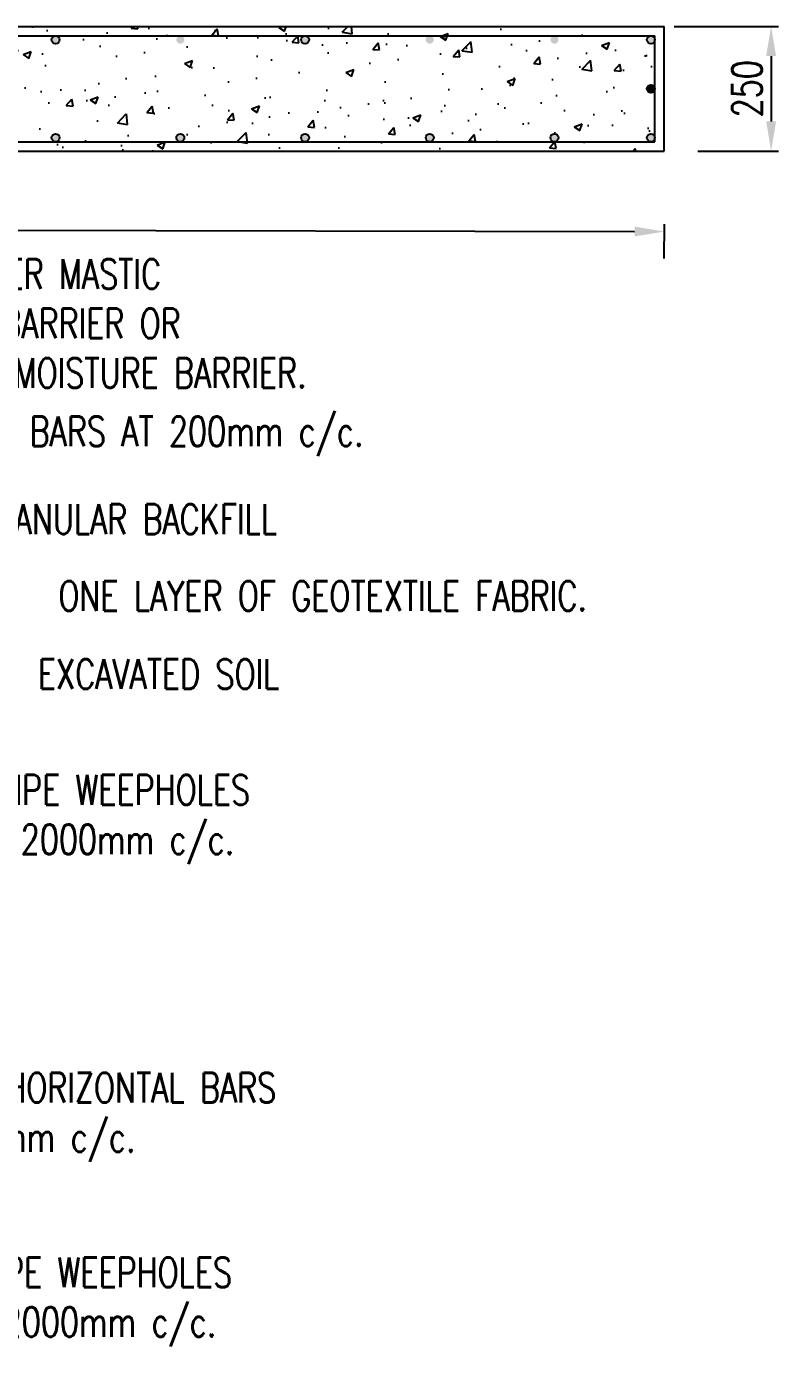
# Model space of a CAD drawing. Header units: millimetres. Extents: x -605628 to 223188, y -4937 to 493520.
# Drawn here: x -338702 to -337496, y 411148 to 413264 of the extents above; entities that cross this region are included whole.
import ezdxf

# ---------------------------------------------------------------- set-up
doc = ezdxf.new("R2010")
doc.units = ezdxf.units.MM
doc.header["$LTSCALE"] = 100
doc.header["$MEASUREMENT"] = 0
doc.header["$PDMODE"] = 3
doc.header["$PDSIZE"] = -0.5
doc.linetypes.add('HIDDEN', pattern=[0.375, 0.25, -0.125])
doc.layers.get('Defpoints').update_dxf_attribs({"color": 1})
for name, color, linetype in [('S-Dim', 1, 'Continuous'), ('S-Text', 2, 'Continuous'), ('ST-FOOTING', 4, 'HIDDEN'), ('ST-HATCH', 8, 'Continuous'), ('STL-OBJT', 4, 'Continuous')]:
    doc.layers.add(name, color=color, linetype=linetype)
doc.styles.add('SKEL 1_20xp', font='romans.shx', dxfattribs={"width": 0.75, "height": 47.6})
doc.dimstyles.new('SKEL 1_20xp', dxfattribs={"dimtxt": 47.6, "dimasz": 47.6, "dimexe": 12, "dimexo": 12, "dimgap": 15, "dimtad": 1, "dimdec": 0, "dimtxsty": 'SKEL 1_20xp', "dimcen": 4, "dimdle": 1, "dimclrd": 1, "dimclre": 1, "dimclrt": 2, "dimadec": 0, "dimazin": 0, "dimtfac": 1, "dimtdec": 0, "dimtix": 1, "dimtmove": 0, "dimatfit": 3, "dimfxl": 1.25, "dimarcsym": 0})

# ---------------------------------------------------------------- blocks, each defined once
blk = doc.blocks.new('*D92')
at = {"layer": 'Defpoints', "color": 0, "transparency": 16777216}
for p in [(-337679.3, 412935.4), (-340070.5, 412885.1), (-337679.4, 412880)]:
    blk.add_point(p, dxfattribs=at)
at = {"layer": 'S-Dim', "color": 1, "lineweight": -2, "transparency": 16777216}
for p, q in [((-340070.5, 412897.1), (-340070.4, 412952.5)), ((-340022.8, 412940.4), (-337726.9, 412935.5)), ((-337679.4, 412892), (-337679.2, 412947.4))]:
    blk.add_line(p, q, dxfattribs=at)
at = {"layer": 'S-Dim', "color": 1, "transparency": 16777216}
for points in [[(-340022.8, 412948.4), (-340022.8, 412932.5), (-340070.4, 412940.5)], [(-337726.9, 412943.4), (-337726.9, 412927.6), (-337679.3, 412935.4)]]:
    blk.add_solid(points, dxfattribs=at)
at = {"layer": 'S-Dim', "color": 5, "transparency": 16777216, "insert": (-338874.8, 412976.8), "char_height": 47.6, "attachment_point": 5, "rotation": 359.8767, "style": 'SKEL 1_20xp'}
blk.add_mtext('3000', dxfattribs=at)
blk = doc.blocks.new('*D107')
at = {"layer": 'Defpoints', "color": 0, "transparency": 16777216}
for p in [(-337675.4, 413264.4), (-337637.4, 413064.4), (-337508.1, 413064.4)]:
    blk.add_point(p, dxfattribs=at)
at = {"layer": 'S-Dim', "color": 1, "lineweight": -2, "transparency": 16777216}
for p, q in [((-337663.4, 413264.4), (-337496.1, 413264.4)), ((-337508.1, 413216.8), (-337508.1, 413112)), ((-337625.4, 413064.4), (-337496.1, 413064.4))]:
    blk.add_line(p, q, dxfattribs=at)
at = {"layer": 'S-Dim', "color": 1, "transparency": 16777216}
for points in [[(-337516, 413216.8), (-337500.1, 413216.8), (-337508.1, 413264.4)], [(-337516, 413112), (-337500.1, 413112), (-337508.1, 413064.4)]]:
    blk.add_solid(points, dxfattribs=at)
at = {"layer": 'S-Dim', "color": 5, "transparency": 16777216, "insert": (-337546.9, 413164.4), "char_height": 47.6, "attachment_point": 5, "rotation": 90, "style": 'SKEL 1_20xp'}
blk.add_mtext('250', dxfattribs=at)

msp = doc.modelspace()

# ---------------------------------------------------------------- hatches: boundary and pattern name
at = {"linetype": 'ByBlock'}
h = msp.add_hatch(dxfattribs=at)
h.set_pattern_fill('AR-CONC', color=8, scale=18)
h.set_pattern_definition([(50, (0, 0), (129.106833, -11.295384), [13.5, -148.5]), (355, (0, 0), (-24.97524, 135.394584), [10.8, -118.8]), (100.451444, (10.76, -0.94), (104.131592, 124.099198), [11.473235, -126.20558]), (46.1842, (0, 36), (192.10344, -29.79347), [20.25, -222.75]), (96.635635, (16, 33.52), (168.23915, 175.34135), [17.20986, -189.30848]), (351.184164, (0, 36), (168.23915, 175.34135), [16.2, -178.2]), (21, (18, 27), (107.44327, -72.4714), [13.5, -148.5]), (326, (18, 27), (43.79676, 130.527008), [10.8, -118.8]), (71.451445, (26.95, 20.96), (151.240028, 58.055608), [11.473234, -126.20558]), (37.5, (0, 0), (2.188774, 59.9208937), [0, -117.36, 0, -120.6, 0, -119.25]), (7.5, (0, 0), (47.352517, 70.994108), [0, -68.76, 0, -114.66, 0, -45.45]), (327.5, (-40.14, 0), (96.0880385, -4.059877), [0, -45, 0, -140.4, 0, -186.3]), (317.5, (-58.14, 0), (104.97351, 18.018897), [0, -58.5, 0, -93.24, 0, -132.3])])
h.paths.add_polyline_path([(-337694.4, 413243, -1), (-337707.2, 413243, -0.414214), (-337700.8, 413249.4), (-338255.5, 413249.4, -0.414216), (-338249.1, 413243, -1), (-338261.9, 413243, -0.414211), (-338255.5, 413249.4), (-338655.5, 413249.4, -0.414216), (-338649.1, 413243, -1), (-338661.9, 413243, -0.414212), (-338655.5, 413249.4), (-339055.5, 413249.4, -0.414214), (-339049.1, 413243, -1), (-339061.9, 413243, -0.414214), (-339055.5, 413249.4), (-339455.5, 413249.4, -0.414214), (-339449.1, 413243, -1), (-339461.9, 413243, -0.414214), (-339455.5, 413249.4), (-339855.5, 413249.4, -0.414214), (-339849.1, 413243, -1), (-339861.9, 413243, -0.414214), (-339855.5, 413249.4), (-340049.1, 413249.4, -0.414214), (-340042.7, 413243, -1), (-340055.5, 413243), (-340055.5, 413164.4, -1), (-340042.7, 413164.4, -1), (-340055.5, 413164.4), (-340055.5, 413085.8, -1), (-340042.7, 413085.8, -0.414214), (-340049.1, 413079.4), (-339855.5, 413079.4, -0.414214), (-339861.9, 413085.8, -1), (-339849.1, 413085.8, -0.414214), (-339855.5, 413079.4), (-339655.5, 413079.4, -0.414214), (-339661.9, 413085.8, -1), (-339649.1, 413085.8, -0.414214), (-339655.5, 413079.4), (-339455.5, 413079.4, -0.414214), (-339461.9, 413085.8, -1), (-339449.1, 413085.8, -0.414214), (-339455.5, 413079.4), (-339255.5, 413079.4, -0.414214), (-339261.9, 413085.8, -1), (-339249.1, 413085.8, -0.414214), (-339255.5, 413079.4), (-339055.5, 413079.4, -0.414214), (-339061.9, 413085.8, -1), (-339049.1, 413085.8, -0.414214), (-339055.5, 413079.4), (-338855.5, 413079.4, -0.414214), (-338861.9, 413085.8, -1), (-338849.1, 413085.8, -0.414214), (-338855.5, 413079.4), (-338655.5, 413079.4, -0.414214), (-338661.9, 413085.8, -1), (-338649.1, 413085.8, -0.414214), (-338655.5, 413079.4), (-338455.5, 413079.4, -0.414214), (-338461.9, 413085.8, -1), (-338449.1, 413085.8, -0.414214), (-338455.5, 413079.4), (-338255.5, 413079.4, -0.414214), (-338261.9, 413085.8, -1), (-338249.1, 413085.8, -0.414214), (-338255.5, 413079.4), (-338055.5, 413079.4, -0.414214), (-338061.9, 413085.8, -1), (-338049.1, 413085.8, -0.414214), (-338055.5, 413079.4), (-337855.5, 413079.4, -0.414214), (-337861.9, 413085.8, -1), (-337849.1, 413085.8, -0.414214), (-337855.5, 413079.4), (-337700.8, 413079.4, -0.414214), (-337707.2, 413085.8, -1), (-337694.4, 413085.8), (-337694.4, 413164.4, -1), (-337707.2, 413164.4, -1), (-337694.4, 413164.4)], flags=16)
h.paths.add_polyline_path([(-337679.4, 413264.4), (-340070.5, 413264.4), (-340070.5, 413064.4), (-339914.9, 413064.4), (-337679.4, 413064.4)])
h.paths.add_polyline_path([(-337694.4, 413249.4), (-337694.4, 413079.4), (-340055.5, 413079.4), (-340055.5, 413249.4)], flags=16)
h.paths.add_polyline_path([(-339049.1, 413243, -1), (-339061.9, 413243, -1)], flags=0)
h.paths.add_polyline_path([(-339049.1, 413085.8, -1), (-339061.9, 413085.8, -1)], flags=0)
h.paths.add_polyline_path([(-339249.1, 413085.8, -1), (-339261.9, 413085.8, -1)], flags=0)
h.paths.add_polyline_path([(-338849.1, 413085.8, -1), (-338861.9, 413085.8, -1)], flags=0)
h.paths.add_polyline_path([(-339461.9, 413243, -1), (-339449.1, 413243, -1)], flags=0)
h.paths.add_polyline_path([(-339449.1, 413085.8, -1), (-339461.9, 413085.8, -1)], flags=0)
h.paths.add_polyline_path([(-338649.1, 413243, -1), (-338661.9, 413243, -1)], flags=0)
h.paths.add_polyline_path([(-338649.1, 413085.8, -1), (-338661.9, 413085.8, -1)], flags=0)
h.paths.add_polyline_path([(-339649.1, 413085.8, -1), (-339661.9, 413085.8, -1)], flags=0)
h.paths.add_polyline_path([(-338449.1, 413085.8, -1), (-338461.9, 413085.8, -1)], flags=0)
h.paths.add_polyline_path([(-339861.9, 413243, -1), (-339849.1, 413243, -1)], flags=0)
h.paths.add_polyline_path([(-339849.1, 413085.8, -1), (-339861.9, 413085.8, -1)], flags=0)
h.paths.add_polyline_path([(-338249.1, 413243, -1), (-338261.9, 413243, -1)], flags=0)
h.paths.add_polyline_path([(-338249.1, 413085.8, -1), (-338261.9, 413085.8, -1)], flags=0)
h.paths.add_polyline_path([(-340055.5, 413243, -1), (-340042.7, 413243, -1)], flags=0)
h.paths.add_polyline_path([(-340042.7, 413164.4, -1), (-340055.5, 413164.4, -1)], flags=0)
h.paths.add_polyline_path([(-340042.7, 413085.8, -1), (-340055.5, 413085.8, -1)], flags=0)
h.paths.add_polyline_path([(-338049.1, 413085.8, -1), (-338061.9, 413085.8, -1)], flags=0)
h.paths.add_polyline_path([(-337849.1, 413085.8, -1), (-337861.9, 413085.8, -1)], flags=0)
h.paths.add_polyline_path([(-337694.4, 413243), (-337694.4, 413085.8, -1), (-337707.2, 413085.8, -1), (-337694.4, 413085.8), (-337694.4, 413164.4, -1), (-337707.2, 413164.4, -1), (-337694.4, 413164.4), (-337694.4, 413243, -1), (-337707.2, 413243, -1)], flags=0)
h.paths.add_polyline_path([(-339646, 413099.7), (-337998.7, 413099.7), (-337998.7, 413196.1), (-339646, 413196.1)], flags=8)
h = msp.add_hatch(color=8, dxfattribs=at)
h.dxf.hatch_style = 1
h.paths.add_polyline_path([(-338649.1, 413243, 1), (-338661.9, 413243, 1)])
h.paths.add_polyline_path([(-338649.1, 413085.8, 1), (-338661.9, 413085.8, 1)])
h = msp.add_hatch(color=8, dxfattribs=at)
h.dxf.hatch_style = 1
h.paths.add_polyline_path([(-338649.1, 413243, 1), (-338661.9, 413243, 1)])
h.paths.add_polyline_path([(-338649.1, 413085.8, 1), (-338661.9, 413085.8, 1)])
h = msp.add_hatch(color=8, dxfattribs=at)
h.dxf.hatch_style = 1
h.paths.add_polyline_path([(-338449.1, 413243, 1), (-338461.9, 413243, 1)])
h.paths.add_polyline_path([(-338449.1, 413085.8, 1), (-338461.9, 413085.8, 1)])
h = msp.add_hatch(color=8, dxfattribs=at)
h.dxf.hatch_style = 1
h.paths.add_polyline_path([(-338249.1, 413243, 1), (-338261.9, 413243, 1)])
h.paths.add_polyline_path([(-338249.1, 413085.8, 1), (-338261.9, 413085.8, 1)])
h = msp.add_hatch(color=8, dxfattribs=at)
h.dxf.hatch_style = 1
h.paths.add_polyline_path([(-338249.1, 413243, 1), (-338261.9, 413243, 1)])
h.paths.add_polyline_path([(-338249.1, 413085.8, 1), (-338261.9, 413085.8, 1)])
h = msp.add_hatch(color=8, dxfattribs=at)
h.dxf.hatch_style = 1
h.paths.add_polyline_path([(-338049.1, 413243, 1), (-338061.9, 413243, 1)])
h.paths.add_polyline_path([(-338049.1, 413085.8, 1), (-338061.9, 413085.8, 1)])
h = msp.add_hatch(color=8, dxfattribs=at)
h.dxf.hatch_style = 1
h.paths.add_polyline_path([(-337849.1, 413243, 1), (-337861.9, 413243, 1)])
h.paths.add_polyline_path([(-337849.1, 413085.8, 1), (-337861.9, 413085.8, 1)])
h = msp.add_hatch(color=8, dxfattribs=at)
h.dxf.hatch_style = 1
h.paths.add_polyline_path([(-337694.4, 413243, 1), (-337707.2, 413243, 1)])
h.paths.add_polyline_path([(-337694.4, 413085.8, 1), (-337707.2, 413085.8, 1)])
h = msp.add_hatch(color=8, dxfattribs=at)
h.dxf.hatch_style = 1
h.paths.add_polyline_path([(-337694.4, 413164.4, 1), (-337707.2, 413164.4, 1)])

# ---------------------------------------------------------------- linework, layer by layer
at = {"layer": 'ST-FOOTING', "color": 2, "linetype": 'ByBlock'}
for p, q in [((-340070.5, 413264.4), (-337679.4, 413264.4)), ((-337679.4, 413064.4), (-337679.4, 413264.4)), ((-340055.5, 413249.4), (-337694.4, 413249.4)), ((-337694.4, 413079.4), (-337694.4, 413249.4)), ((-337694.4, 413079.4), (-337694.4, 413249.4)), ((-340055.5, 413079.4), (-337694.4, 413079.4))]:
    msp.add_line(p, q, dxfattribs=at)
at = {"layer": 'ST-HATCH', "color": 4}
msp.add_line((-339914.9, 413064.4), (-337679.4, 413064.4), dxfattribs=at)
at = {"layer": 'STL-OBJT', "color": 3}
for centre in [(-338655.5, 413243), (-338655.5, 413243), (-338255.5, 413243), (-338255.5, 413243), (-337700.8, 413243), (-337700.8, 413164.4), (-338655.5, 413085.8), (-338655.5, 413085.8), (-338655.5, 413085.8), (-338655.5, 413085.8), (-338455.5, 413085.8), (-338455.5, 413085.8), (-338255.5, 413085.8), (-338255.5, 413085.8), (-338255.5, 413085.8), (-338255.5, 413085.8), (-338055.5, 413085.8), (-338055.5, 413085.8), (-337855.5, 413085.8), (-337855.5, 413085.8), (-337700.8, 413085.8)]:
    msp.add_circle(centre, 6.4, dxfattribs=at)

# ---------------------------------------------------------------- texts
at = {"layer": 'S-Text', "color": 5, "char_height": 47.6, "attachment_point": 5, "style": 'SKEL 1_20xp'}
for s, insert in [('\\A1;ONE LAYER MASTIC \\PASPHALT BARRIER OR \\POTHER APPROVED MOISTURE BARRIER.', (-338711.9, 412788.1)), ('\\A1;T-12mm∅ HORIZONTAL BARS AT 200mm c/c.', (-338721.6, 412607.3)), ('\\A1;225mm THK. GRANULAR BACKFILL', (-338711.9, 412474.3)), ('\\A1;ONE LAYER OF GEOTEXTILE FABRIC.', (-338227.1, 412351.3)), ('\\A1;EXCAVATED SOIL', (-338490.2, 412225.8)), ('\\A1;50mm∅ PVC PIPE WEEPHOLES\\PSTAGGERD AT 2000mm c/c.', (-338710.7, 411992.7)), ('\\A1;2No. T-12mm∅ HORIZONTAL BARS \\PAT 200mm c/c.', (-338721.6, 411515.3)), ('\\A1;50mm∅ PVC PIPE WEEPHOLES\\PSTAGGERD AT 2000mm c/c.', (-338739.6, 411219))]:
    msp.add_mtext(s, dxfattribs=dict(at, insert=insert))

# ---------------------------------------------------------------- dimensions: what is measured, and where the dimension line sits
at = {"layer": 'S-Dim', "color": 5}
for base, p1, p2, angle, text, picture, middle, dimtype in [((-337508.1, 413064.4), (-337675.4, 413264.4), (-337637.4, 413064.4), 90, '250', '*D107', (-337508.1, 413164.4), 160), ((-337679.3, 412935.4), (-340070.5, 412885.1), (-337679.4, 412880), 359.8767, '3000', '*D92', (-338874.8, 412938), 161)]:
    dim = msp.add_linear_dim(base=base, p1=p1, p2=p2, angle=angle, text=text, dimstyle='SKEL 1_20xp', override={"dimclrt": 5}, dxfattribs=at)
    dim.commit()
    dim.dimension.update_dxf_attribs({"geometry": picture, "text_midpoint": middle, "dimtype": dimtype})

doc.saveas('drawing.dxf')
